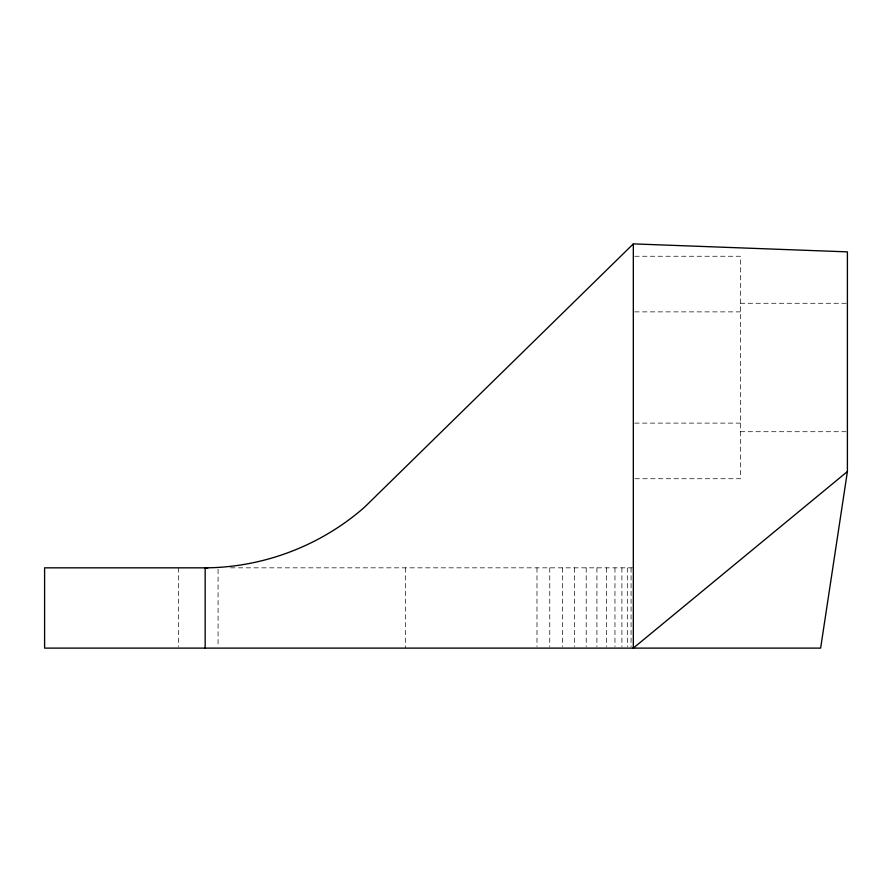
<?xml version="1.0" encoding="UTF-8"?>
<svg xmlns="http://www.w3.org/2000/svg" width="892" height="892" viewBox="0 0 892 892"><rect width="100%" height="100%" fill="white"/><g stroke="black" fill="none" stroke-linecap="round" stroke-linejoin="round"><path stroke-width="0.67" stroke-dasharray="4.46 3.34" d="M634.714 256.249L740.36 256.249L740.36 478.736L634.714 478.736M740.36 303.269L847.4 303.269M634.714 311.877L740.36 311.877M634.714 423.109L740.36 423.109M740.36 431.717L846.006 431.717M230.56 567.836L633.32 567.836M631.068 567.836L631.068 646.733M627.321 567.836L627.321 646.733M621.914 567.836L621.914 646.733M614.956 567.836L614.956 646.733M606.56 567.836L606.56 646.733M596.915 567.836L596.915 646.733M586.2 567.836L586.2 646.733M574.615 567.836L574.615 646.733M562.395 567.836L562.395 646.733M549.762 567.836L549.762 646.733M536.984 567.836L536.984 646.733M405.436 567.836L405.436 648.116M218.072 569.219L218.072 646.733M178.4 567.836L178.4 646.733"/><path stroke-width="1.34" d="M205.16 648.116L205.16 567.836C263.363 567.557 321.008 545.592 364.65 507.08L633.331 243.884L847.4 251.867L847.4 471.545L820.64 648.116L44.6 648.116L44.6 567.836L207.925 567.836M847.4 471.545L633.32 648.116L633.32 243.884"/></g></svg>
